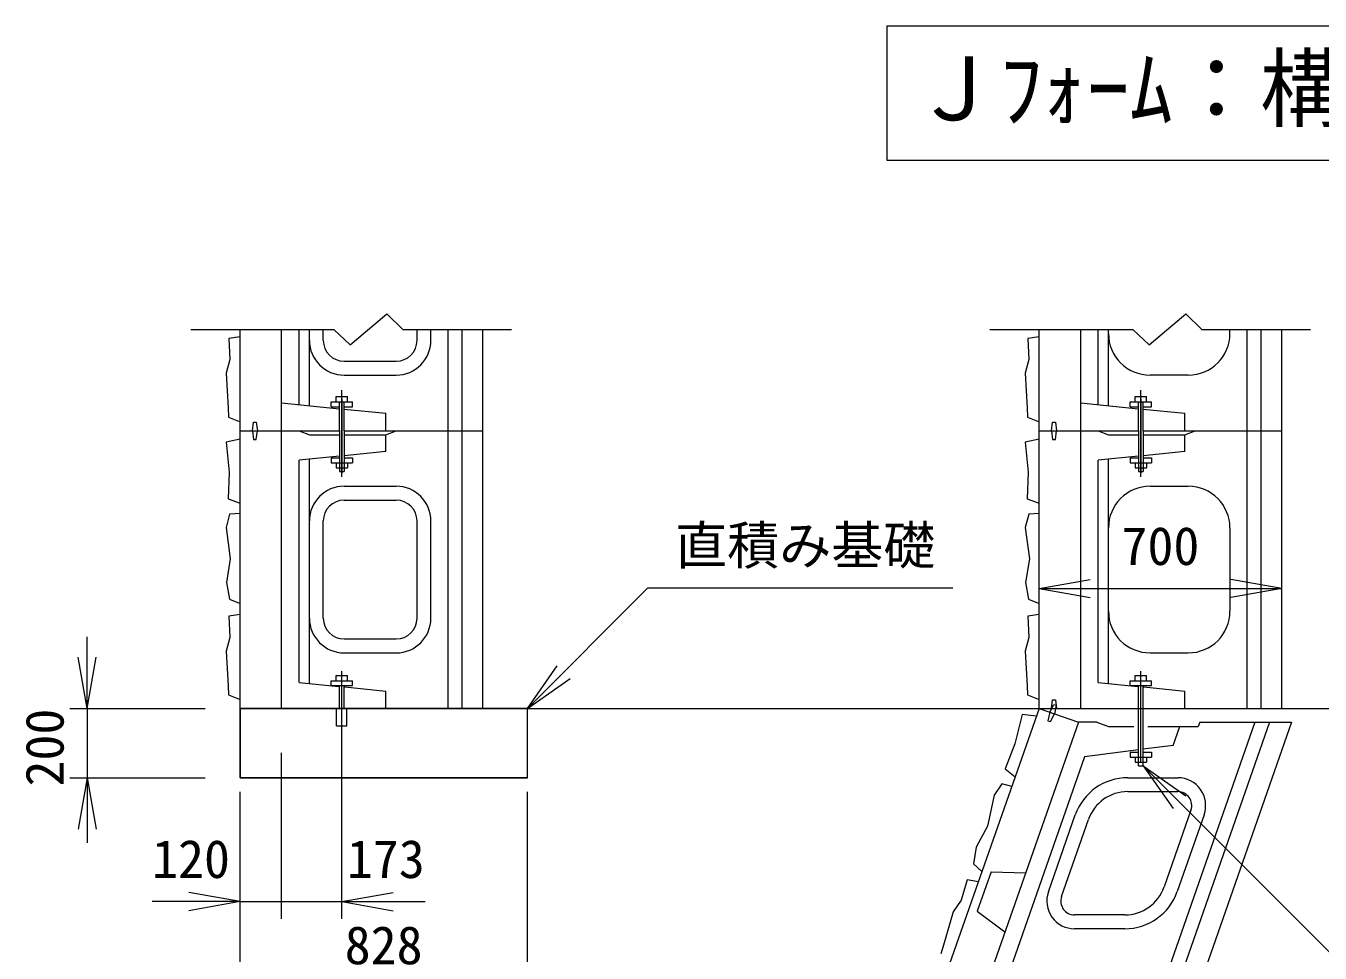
# Model space of a CAD drawing. Units: millimetres, scale not verified. Extents: x 4144 to 15866, y 2072 to 10087.
# Drawn here: x 4204 to 6441, y 7830 to 9432 of the extents above; entities that cross this region are included whole.
import ezdxf
from ezdxf.enums import TextEntityAlignment as Align

# ---------------------------------------------------------------- set-up
doc = ezdxf.new("R2010")
doc.units = ezdxf.units.MM
doc.layers.add('2', color=4, linetype='Continuous', lineweight=18)
doc.styles.add('ＭＳ ゴシック-5.0-0.0', font='')
doc.styles.get('ＭＳ ゴシック-5.0-0.0').set_extended_font_data('ＭＳ ゴシック-5.0-0.0')

msp = doc.modelspace()

# ---------------------------------------------------------------- linework, layer by layer
at = {"layer": '2'}
for p, q in [((5693.152, 9432.284), (7153.51, 9432.284)), ((5693.152, 9199.505), (5693.152, 9432.284)), ((7153.51, 9199.505), (5693.152, 9199.505)), ((4764.691, 8881.358), (4827.953, 8934.713)), ((4827.953, 8934.713), (4856.049, 8907.011)), ((6146.098, 8881.358), (6209.359, 8934.713)), ((6209.359, 8934.713), (6237.455, 8907.011)), ((4736.607, 8907.011), (4488.887, 8907.011)), ((4646.049, 8732.702), (4646.049, 8907.011)), ((4676.049, 8777.702), (4676.049, 8907.011)), ((4694.049, 8775.902), (4694.049, 8907.011)), ((4718.049, 8888.702), (4718.049, 8907.011)), ((4736.607, 8907.011), (4764.691, 8881.358)), ((5043.563, 8907.011), (4856.049, 8907.011)), ((4880.049, 8888.702), (4880.049, 8907.011)), ((4904.049, 8888.702), (4904.049, 8907.011)), ((4934.049, 8732.702), (4934.049, 8907.011)), ((4958.049, 8732.702), (4958.049, 8907.011)), ((6118.013, 8907.011), (5870.293, 8907.011)), ((6027.455, 8732.702), (6027.455, 8907.011)), ((6057.455, 8777.702), (6057.455, 8907.011)), ((6075.455, 8775.902), (6075.455, 8907.011)), ((6118.013, 8907.011), (6146.098, 8881.358)), ((6424.969, 8907.011), (6237.455, 8907.011)), ((6285.455, 8900.702), (6285.455, 8907.011)), ((6315.455, 8732.702), (6315.455, 8907.011)), ((6339.455, 8732.702), (6339.455, 8907.011)), ((4574.049, 8895.008), (4554.882, 8892.085)), ((4554.882, 8892.085), (4556.393, 8855.459)), ((5955.455, 8895.008), (5936.288, 8892.085)), ((5936.288, 8892.085), (5937.799, 8855.459)), ((4556.393, 8855.459), (4550.049, 8831.85)), ((4754.049, 8852.702), (4844.049, 8852.702)), ((5937.799, 8855.459), (5931.455, 8831.85)), ((4550.049, 8831.85), (4553.299, 8771.99)), ((4754.049, 8828.702), (4844.049, 8828.702)), ((5931.455, 8831.85), (5934.705, 8771.99)), ((6213.455, 8828.702), (6147.455, 8828.702)), ((4750.007, 8653.218), (4750.007, 8802.441)), ((6131.413, 8653.218), (6131.413, 8802.441)), ((4553.299, 8771.99), (4554.018, 8756.087)), ((4646.049, 8780.702), (4745.807, 8770.726)), ((4731.783, 8782.502), (4768.231, 8782.502)), ((4731.783, 8774.102), (4731.783, 8782.502)), ((4731.783, 8774.102), (4745.807, 8774.102)), ((4740.017, 8791.502), (4759.996, 8791.502)), ((4740.017, 8782.502), (4740.017, 8791.502)), ((4745.807, 8732.702), (4745.807, 8782.502)), ((4750.007, 8787.499), (4750.007, 8659.097)), ((4754.207, 8732.702), (4754.207, 8782.502)), ((4754.207, 8774.102), (4768.231, 8774.102)), ((4759.996, 8782.502), (4759.996, 8791.502)), ((4768.231, 8774.102), (4768.231, 8782.502)), ((5934.705, 8771.99), (5935.424, 8756.087)), ((6027.455, 8780.702), (6127.213, 8770.726)), ((6113.189, 8782.502), (6149.637, 8782.502)), ((6113.189, 8774.102), (6113.189, 8782.502)), ((6113.189, 8774.102), (6127.213, 8774.102)), ((6121.423, 8791.502), (6141.403, 8791.502)), ((6121.423, 8782.502), (6121.423, 8791.502)), ((6127.213, 8732.702), (6127.213, 8782.502)), ((6131.413, 8787.499), (6131.413, 8659.097)), ((6135.613, 8732.702), (6135.613, 8782.502)), ((6135.613, 8774.102), (6149.637, 8774.102)), ((6141.403, 8782.502), (6141.403, 8791.502)), ((6149.637, 8774.102), (6149.637, 8782.502)), ((4554.018, 8756.087), (4574.049, 8748.037)), ((4754.207, 8769.886), (4826.049, 8762.702)), ((4826.049, 8732.702), (4826.049, 8762.702)), ((5935.424, 8756.087), (5955.455, 8748.037)), ((6135.613, 8769.886), (6207.455, 8762.702)), ((6207.455, 8732.702), (6207.455, 8762.702)), ((4595.349, 8732.702), (4597.449, 8747.702)), ((4595.349, 8732.702), (4597.449, 8717.702)), ((4597.449, 8747.702), (4602.249, 8747.702)), ((4602.249, 8747.702), (4604.349, 8732.702)), ((4602.249, 8717.702), (4604.349, 8732.702)), ((4646.049, 8252.702), (4646.049, 8732.702)), ((4676.049, 8732.702), (4694.049, 8725.502)), ((4745.807, 8732.878), (4745.807, 8662.238)), ((4754.207, 8732.878), (4754.207, 8662.238)), ((4826.049, 8725.502), (4844.049, 8732.702)), ((4934.049, 8252.702), (4934.049, 8732.702)), ((4958.049, 8252.702), (4958.049, 8732.702)), ((5976.755, 8732.702), (5978.855, 8747.702)), ((5976.755, 8732.702), (5978.855, 8717.702)), ((5978.855, 8747.702), (5983.655, 8747.702)), ((5983.655, 8747.702), (5985.755, 8732.702)), ((5983.655, 8717.702), (5985.755, 8732.702)), ((6027.455, 8252.702), (6027.455, 8732.702)), ((6057.455, 8732.702), (6075.455, 8725.502)), ((6127.213, 8732.878), (6127.213, 8662.238)), ((6135.613, 8732.878), (6135.613, 8662.238)), ((6207.455, 8725.502), (6225.455, 8732.702)), ((6315.455, 8252.702), (6315.455, 8732.702)), ((6339.455, 8252.702), (6339.455, 8732.702)), ((4574.049, 8718.227), (4550.049, 8713.132)), ((4550.049, 8713.132), (4555.026, 8660.91)), ((4597.449, 8717.702), (4602.249, 8717.702)), ((4694.049, 8725.502), (4745.807, 8725.502)), ((4754.207, 8725.502), (4826.049, 8725.502)), ((4826.049, 8696.702), (4826.049, 8725.502)), ((5955.455, 8718.227), (5931.455, 8713.132)), ((5931.455, 8713.132), (5936.432, 8660.91)), ((5978.855, 8717.702), (5983.655, 8717.702)), ((6075.455, 8725.502), (6127.213, 8725.502)), ((6135.613, 8725.502), (6207.455, 8725.502)), ((6207.455, 8696.702), (6207.455, 8725.502)), ((4745.807, 8688.677), (4676.049, 8681.702)), ((4676.049, 8297.702), (4676.049, 8681.702)), ((4694.049, 8295.902), (4694.049, 8683.502)), ((4731.783, 8685.821), (4731.783, 8677.421)), ((4731.783, 8685.821), (4745.807, 8685.821)), ((4826.049, 8696.702), (4754.207, 8689.517)), ((4754.207, 8685.821), (4768.231, 8685.821)), ((4768.231, 8685.821), (4768.231, 8677.421)), ((6127.213, 8688.677), (6057.455, 8681.702)), ((6057.455, 8297.702), (6057.455, 8681.702)), ((6075.455, 8295.902), (6075.455, 8683.502)), ((6113.189, 8685.821), (6113.189, 8677.421)), ((6113.189, 8685.821), (6127.213, 8685.821)), ((6207.455, 8696.702), (6135.613, 8689.517)), ((6135.613, 8685.821), (6149.637, 8685.821)), ((6149.637, 8685.821), (6149.637, 8677.421)), ((4555.026, 8660.91), (4553.299, 8615.073)), ((4731.783, 8677.421), (4768.231, 8677.421)), ((4740.017, 8677.421), (4740.017, 8668.421)), ((4740.017, 8668.421), (4759.996, 8668.421)), ((4745.807, 8662.238), (4754.207, 8662.238)), ((4759.996, 8677.421), (4759.996, 8668.421)), ((5936.432, 8660.91), (5934.705, 8615.073)), ((6113.189, 8677.421), (6149.637, 8677.421)), ((6121.423, 8677.421), (6121.423, 8668.421)), ((6121.423, 8668.421), (6141.403, 8668.421)), ((6127.213, 8662.238), (6135.613, 8662.238)), ((6141.403, 8677.421), (6141.403, 8668.421)), ((4553.299, 8615.073), (4574.049, 8607.309)), ((4754.049, 8636.702), (4844.049, 8636.702)), ((5934.705, 8615.073), (5955.455, 8607.309)), ((6147.455, 8636.702), (6213.455, 8636.702)), ((4754.049, 8612.702), (4844.049, 8612.702)), ((4556.105, 8588.593), (4550.049, 8565.558)), ((4574.049, 8589.775), (4556.105, 8588.593)), ((4718.049, 8408.702), (4718.049, 8576.702)), ((4880.049, 8408.702), (4880.049, 8576.702)), ((4904.049, 8408.702), (4904.049, 8576.702)), ((5937.511, 8588.593), (5931.455, 8565.558)), ((5955.455, 8589.775), (5937.511, 8588.593)), ((4550.049, 8565.558), (4557.256, 8511.456)), ((5931.455, 8565.558), (5938.662, 8511.456)), ((6285.455, 8564.702), (6285.455, 8420.702)), ((4557.256, 8511.456), (4550.636, 8470.369)), ((5938.662, 8511.456), (5932.042, 8470.369)), ((4550.636, 8470.369), (4555.889, 8441.515)), ((5071.007, 8252.702), (5279.143, 8460.838)), ((5279.143, 8460.838), (5806.261, 8460.838)), ((5932.042, 8470.369), (5937.295, 8441.515)), ((5955.455, 8459.763), (6044.088, 8475.391)), ((5955.455, 8459.763), (6044.088, 8444.135)), ((5955.455, 8459.763), (6375.455, 8459.763)), ((6375.455, 8459.763), (6286.822, 8475.391)), ((6375.455, 8459.763), (6286.822, 8444.135)), ((4555.889, 8441.515), (4574.049, 8433.982)), ((5937.295, 8441.515), (5955.455, 8433.982)), ((4574.049, 8415.008), (4554.882, 8412.085)), ((5955.455, 8415.008), (5936.288, 8412.085)), ((4554.882, 8412.085), (4556.393, 8375.459)), ((5936.288, 8412.085), (5937.799, 8375.459)), ((4309.92, 8252.702), (4309.92, 8376.184)), ((4556.393, 8375.459), (4550.049, 8351.85)), ((4754.049, 8372.702), (4844.049, 8372.702)), ((5937.799, 8375.459), (5931.455, 8351.85)), ((4550.049, 8351.85), (4553.299, 8291.99)), ((4754.049, 8348.702), (4844.049, 8348.702)), ((5931.455, 8351.85), (5934.705, 8291.99)), ((6147.455, 8348.702), (6213.455, 8348.702)), ((4309.92, 8252.702), (4294.292, 8341.334)), ((4309.92, 8252.702), (4325.548, 8341.334)), ((5071.007, 8252.702), (5122.629, 8326.425)), ((4740.017, 8309.528), (4759.996, 8309.528)), ((4740.017, 8300.528), (4740.017, 8309.528)), ((4750.007, 8252.702), (4750.007, 8316.798)), ((4750.007, 7888.786), (4750.007, 8313.217)), ((4759.996, 8300.528), (4759.996, 8309.528)), ((5071.007, 8252.702), (5144.731, 8304.324)), ((6121.423, 8309.528), (6141.403, 8309.528)), ((6121.423, 8300.528), (6121.423, 8309.528)), ((6131.413, 8252.702), (6131.413, 8316.798)), ((6141.403, 8300.528), (6141.403, 8309.528)), ((4553.299, 8291.99), (4554.018, 8276.087)), ((4676.049, 8297.702), (4744.936, 8290.813)), ((4731.783, 8300.528), (4768.231, 8300.528)), ((4731.783, 8292.128), (4731.783, 8300.528)), ((4731.783, 8292.128), (4768.231, 8292.128)), ((4745.807, 8252.702), (4745.807, 8292.128)), ((4754.207, 8252.702), (4754.207, 8292.128)), ((4755.265, 8289.78), (4826.049, 8282.702)), ((4768.231, 8292.128), (4768.231, 8300.528)), ((4826.049, 8252.702), (4826.049, 8282.702)), ((5934.705, 8291.99), (5935.424, 8276.087)), ((6057.455, 8297.702), (6126.342, 8290.813)), ((6113.189, 8300.528), (6149.637, 8300.528)), ((6113.189, 8292.128), (6113.189, 8300.528)), ((6113.189, 8292.128), (6149.637, 8292.128)), ((6127.213, 8252.702), (6127.213, 8292.128)), ((6135.613, 8252.702), (6135.613, 8292.128)), ((6136.671, 8289.78), (6207.455, 8282.702)), ((6149.637, 8292.128), (6149.637, 8300.528)), ((6207.455, 8252.702), (6207.455, 8282.702)), ((4554.018, 8276.087), (4574.049, 8268.037)), ((5935.424, 8276.087), (5955.455, 8268.037)), ((5973.86, 8246.26), (5980.798, 8259.724)), ((5976.755, 8252.702), (5978.855, 8267.702)), ((5978.855, 8267.702), (5983.655, 8267.702)), ((5980.798, 8259.724), (5985.328, 8258.138)), ((5985.328, 8258.138), (5982.355, 8243.287)), ((5983.655, 8267.702), (5985.755, 8252.702)), ((4279.92, 8252.702), (4514.049, 8252.702)), ((4309.92, 8252.702), (4309.92, 8132.702)), ((4741.007, 8222.702), (4741.007, 8252.702)), ((4759.007, 8222.702), (4759.007, 8252.702)), ((5071.007, 8252.702), (5955.455, 8252.702)), ((5926.338, 8242.159), (5913.783, 8191.225)), ((5950.673, 8239.039), (5926.338, 8242.159)), ((5973.86, 8246.26), (5970.887, 8231.408)), ((5975.418, 8229.823), (5982.355, 8243.287)), ((6127.213, 8153.476), (6127.213, 8252.702)), ((6131.413, 8159.199), (6131.413, 8252.702)), ((6135.613, 8153.476), (6135.613, 8252.702)), ((6375.455, 8252.702), (7215.455, 8252.702)), ((4741.007, 8222.702), (4759.007, 8222.702)), ((6023.413, 8228.916), (5864.845, 7775.864)), ((5970.887, 8231.408), (5975.418, 8229.823)), ((6328.544, 8228.916), (6169.975, 7775.864)), ((6187.336, 8188.716), (6198.886, 8221.716)), ((6353.971, 8228.916), (6195.403, 7775.864)), ((5913.783, 8191.225), (5897.011, 8148.532)), ((4646.049, 7888.786), (4646.049, 8175.718)), ((6034.227, 8169.002), (5896.629, 7775.864)), ((6127.213, 8180.975), (6034.227, 8169.002)), ((6113.189, 8177.059), (6113.189, 8168.659)), ((6113.189, 8177.059), (6127.213, 8177.059)), ((6113.189, 8168.659), (6149.637, 8168.659)), ((6121.423, 8168.659), (6121.423, 8159.659)), ((6187.336, 8188.716), (6135.613, 8182.057)), ((6135.613, 8177.059), (6149.637, 8177.059)), ((6141.403, 8168.659), (6141.403, 8159.659)), ((6149.637, 8177.059), (6149.637, 8168.659)), ((5897.011, 8148.532), (5914.032, 8134.349)), ((6121.423, 8159.659), (6141.403, 8159.659)), ((6127.213, 8153.476), (6135.613, 8153.476)), ((6135.613, 8153.476), (6209.337, 8101.854)), ((6135.613, 8153.476), (6187.235, 8079.753)), ((6457.79, 7831.3), (6135.613, 8153.476)), ((4279.92, 8132.702), (4514.049, 8132.702)), ((4309.92, 8132.702), (4294.292, 8044.069)), ((4309.92, 8132.702), (4294.292, 8044.069)), ((4309.92, 8132.702), (4309.92, 8020.384)), ((4309.92, 8132.702), (4325.548, 8044.069)), ((4309.92, 8132.702), (4309.92, 8117.686)), ((4309.92, 8132.702), (4325.548, 8044.069)), ((5890.912, 8122.612), (5877.586, 8102.87)), ((5908.239, 8117.799), (5890.912, 8122.612)), ((6108.778, 8132.916), (6195.504, 8132.916)), ((4574.049, 7739.783), (4574.049, 8108.702)), ((5071.007, 7739.783), (5071.007, 8108.702)), ((5877.586, 8102.87), (5866.517, 8049.425)), ((6108.778, 8108.916), (6195.504, 8108.916)), ((5971.65, 7935.721), (6018.168, 8068.63)), ((5994.302, 7927.793), (6040.82, 8060.702)), ((6218.131, 8076.914), (6171.638, 7944.079)), ((6240.783, 8068.986), (6194.291, 7936.151)), ((5866.517, 8049.425), (5846.695, 8012.831)), ((5846.695, 8012.831), (5842.121, 7983.862)), ((5842.121, 7983.862), (5856.773, 7970.752)), ((5872.49, 7970.252), (5848.705, 7902.294)), ((5872.49, 7970.252), (5932.236, 7968.412)), ((5831.448, 7956.417), (5820.775, 7921.348)), ((5850.505, 7952.843), (5831.448, 7956.417)), ((4574.049, 7918.786), (4485.416, 7934.414)), ((4750.007, 7918.786), (4838.64, 7934.414)), ((5820.775, 7921.348), (5806.988, 7901.16)), ((4574.049, 7918.786), (4422.054, 7918.786)), ((4574.049, 7918.786), (4485.416, 7903.158)), ((4574.049, 7918.786), (4646.049, 7918.786)), ((4646.049, 7918.786), (4750.007, 7918.786)), ((4750.007, 7918.786), (4893.866, 7918.786)), ((4750.007, 7918.786), (4838.64, 7903.158)), ((5806.988, 7901.16), (5790.28, 7843.587)), ((5848.705, 7902.294), (5896.558, 7866.475)), ((6103.681, 7895.864), (6016.955, 7895.864)), ((6103.681, 7871.864), (6016.955, 7871.864)), ((5790.28, 7843.587), (5785.706, 7828.339))]:
    msp.add_line(p, q, dxfattribs=at)
at = {"layer": '2', "color": 2}
for p, q in [((4574.049, 8732.702), (4574.049, 8907.011)), ((4994.049, 8732.702), (4994.049, 8907.011)), ((5955.455, 8732.702), (5955.455, 8907.011)), ((6375.455, 8732.702), (6375.455, 8907.011)), ((4574.049, 8732.702), (4745.807, 8732.702)), ((4574.049, 8252.702), (4574.049, 8732.702)), ((4754.207, 8732.702), (4994.049, 8732.702)), ((4994.049, 8252.702), (4994.049, 8732.702)), ((5955.455, 8732.702), (6127.213, 8732.702)), ((5955.455, 8252.702), (5955.455, 8732.702)), ((6135.613, 8732.702), (6375.455, 8732.702)), ((6375.455, 8252.702), (6375.455, 8732.702)), ((4574.049, 8252.702), (5071.007, 8252.702)), ((4574.049, 8132.702), (4574.049, 8252.702)), ((5071.007, 8132.702), (5071.007, 8252.702)), ((5955.455, 8252.702), (5796.887, 7799.65)), ((5955.455, 8252.702), (6023.413, 8228.916)), ((5955.455, 8252.702), (6375.455, 8252.702)), ((6055.197, 8228.916), (6023.413, 8228.916)), ((6055.197, 8228.916), (6075.769, 8221.716)), ((6392.112, 8228.916), (6074.976, 7322.812)), ((6075.769, 8221.716), (6119.413, 8221.716)), ((6143.413, 8221.716), (6230.67, 8221.716)), ((6233.19, 8228.916), (6230.67, 8221.716)), ((6233.19, 8228.916), (6392.112, 8228.916)), ((5071.007, 8132.702), (4574.049, 8132.702))]:
    msp.add_line(p, q, dxfattribs=at)
at = {"layer": '2', "color": 9}
for p, q in [((5071.007, 8252.702), (4574.049, 8252.702)), ((4574.049, 8252.702), (4574.049, 8132.702)), ((5071.007, 8132.702), (5071.007, 8252.702)), ((4574.049, 8132.702), (5071.007, 8132.702))]:
    msp.add_line(p, q, dxfattribs=at)
at = {"layer": '2'}
for centre, radius, start, end in [((4754.049, 8888.702), 60, 180, 270), ((4754.049, 8888.702), 36, 180, 270), ((4844.049, 8888.702), 36, 270, 0), ((4844.049, 8888.702), 60, 270, 0), ((6147.455, 8900.702), 72, 180, 270), ((6213.455, 8900.702), 72, 270, 0), ((4754.049, 8576.702), 60, 90, 180), ((4844.049, 8576.702), 60, 0, 90), ((6147.455, 8564.702), 72, 90, 180), ((6213.455, 8564.702), 72, 0, 90), ((4754.049, 8576.702), 36, 90, 180), ((4844.049, 8576.702), 36, 0, 90), ((6147.455, 8420.702), 72, 180, 270), ((6213.455, 8420.702), 72, 270, 0), ((4754.049, 8408.702), 60, 180, 270), ((4754.049, 8408.702), 36, 180, 270), ((4844.049, 8408.702), 36, 270, 0), ((4844.049, 8408.702), 60, 270, 0), ((6108.778, 8036.916), 96, 90, 160.70995), ((6195.504, 8084.916), 48, 340.61681, 90.00015), ((6108.778, 8036.916), 72, 90, 160.70995), ((6195.504, 8084.916), 24, 340.61681, 90.00015), ((6103.681, 7967.865), 72, 270.00001, 340.70995), ((6016.955, 7919.864), 48, 160.70995, 270.00017), ((6016.955, 7919.864), 24, 160.70995, 270.00017), ((6103.681, 7967.865), 96, 270.00001, 340.70995)]:
    msp.add_arc(centre, radius, start, end, dxfattribs=at)

# ---------------------------------------------------------------- texts
at = {"layer": '2', "color": 7, "style": 'ＭＳ ゴシック-5.0-0.0'}
for s, height, p in [('Ｊﾌｫｰﾑ：構造一般図', 110, (5736.913, 9236.15)), ('直積み基礎', 65.98, (5326.262, 8481.841)), ('700', 65.98, (6097.946, 8480.769)), ('120', 65.98, (4422.04, 7939.796)), ('173', 65.98, (4758.852, 7939.796)), ('828', 65.98, (4755.014, 7790.794))]:
    msp.add_text(s, height=height, dxfattribs=at).set_placement(p, align=Align.BOTTOM_LEFT)
msp.add_text('200', height=65.98, rotation=90, dxfattribs=at).set_placement((4288.906, 8117.696), align=Align.BOTTOM_LEFT)

doc.saveas('drawing.dxf')
